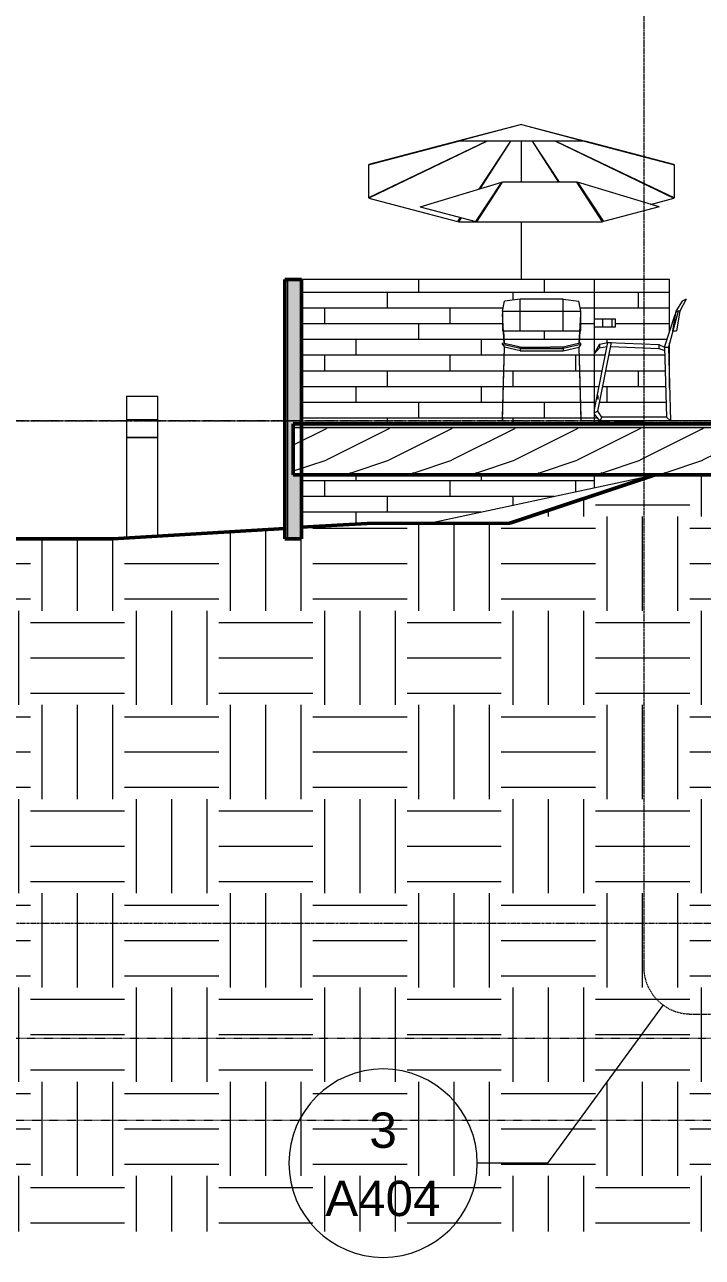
# Model space of a CAD drawing. Header units: inches. Extents: x -4168 to 1833, y -300 to 637.
# Drawn here: x -1006.3 to -833.5, y -213.1 to 101 of the extents above; entities that cross this region are included whole.
import ezdxf

# ---------------------------------------------------------------- set-up
doc = ezdxf.new("R2010")
doc.units = ezdxf.units.IN
doc.header["$MEASUREMENT"] = 0
for name, pattern in [('Aligning Line 1_8_', [0.25, 0.125, -0.125]), ('Dash Dot 3_16_', [0.3125, 0.1875, -0.0625, 0, -0.0625]), ('Grid Line 1_2_', [0.875, 0.5, -0.125, 0.125, -0.125])]:
    doc.linetypes.add(name, pattern=pattern)
for name, color, linetype, lineweight in [('0-5', 170, 'Continuous', 5), ('A-ANNO-SYMB', 150, 'Continuous', 9), ('A-ANNO-SYMB-1', 150, 'Dash Dot 3_16_', 9), ('A-FLOR-1', 8, 'Continuous', 5), ('A-FLOR-7', 192, 'Continuous', 50), ('A-FLOR-LEVL-1', 51, 'Grid Line 1_2_', 9), ('A-FLOR-MCUT', 51, 'Continuous', 13), ('A-FLOR-PATT-1', 8, 'Continuous', 9), ('A-WALL', 113, 'Continuous', 13), ('A-WALL-10', 113, 'Continuous', 50), ('A-WALL-3', 135, 'Continuous', 13), ('A-WALL-7', 23, 'Continuous', 5), ('A-WALL-8', 243, 'Continuous', 13), ('A-WALL-PATT-3', 55, 'Continuous', 9), ('C-TOPO', 7, 'Continuous', 9), ('C-TOPO-1', 55, 'Continuous', 9), ('C-TOPO-2', 7, 'Continuous', 50), ('E-LITE-EQPM-1', 55, 'Continuous', 9), ('G-ANNO-SYMB', 111, 'Aligning Line 1_8_', 9), ('G-IMPT', 8, 'Continuous', 9), ('L-SITE', 91, 'Continuous', 9), ('L-SITE-1', 250, 'Continuous', 9)]:
    doc.layers.add(name, color=color, linetype=linetype, lineweight=lineweight)
doc.styles.add('Arial', font='arial.ttf', dxfattribs={"height": 9})
pattern_1 = [(0, (-10964.796, 146.633), (24, 24), [24, -24]), (0, (-10964.796, 155.633), (24, 24), [24, -24]), (0, (-10964.796, 164.633), (24, 24), [24, -24]), (90, (-10961.796, 167.633), (-24, 24), [24, -24]), (90, (-10952.796, 167.633), (-24, 24), [24, -24]), (90, (-10943.796, 167.633), (-24, 24), [24, -24])]
pattern_2 = [(0, (-937.796, 0.8), (0, 4), []), (90, (-937.796, 0.8), (-8, 8), [4, -28]), (90, (-921.796, 4.8), (-8, 8), [4, -28])]

# ---------------------------------------------------------------- blocks, each defined once
blk = doc.blocks.new('CTR  - Topography_rvt-2-BUILDING SECTION - EAST_WEST AT RAMP - LOOKING SOUTH')
at = {"layer": 'C-TOPO'}
h = blk.add_hatch(dxfattribs=at)
h.set_pattern_fill('FP_27', color=256, style=0, pattern_type=2)
h.set_pattern_definition(pattern_1)
h.paths.add_polyline_path([(-12182.15, -206.54), (-12083.19, -206.54), (-12083.19, -146), (-12095.19, -146), (-12095.19, -134), (-12089.19, -134), (-12089.19, -13.75), (-12128.34, -13.75), (-12165.44, -26.08), (-12201.79, -26.1), (-12218.46, -27.1), (-12218.46, -30), (-12222.71, -30), (-12222.71, -27.36), (-12266.59, -30), (-12266.59, -206.54), (-12201.79, -206.54)], flags=0)
h = blk.add_hatch(dxfattribs=at)
h.set_pattern_fill('FP_27', color=256, style=0, pattern_type=2)
h.set_pattern_definition(pattern_1)
h.paths.add_polyline_path([(-12326.59, -206.54), (-12266.59, -206.54), (-12266.59, -30), (-12326.59, -30), (-12326.59, -114.84)], flags=0)
at = {"layer": 'C-TOPO-1'}
for p, q in [((-12088.69, 0), (-12124.46, 0)), ((-12142.46, 0), (-12143.79, 0)), ((-12121.17, -0.75), (-12143.79, 0)), ((-12143.79, 0), (-12135.19, -0.75)), ((-12143.79, -0.41), (-12139.37, -0.75)), ((-12186.39, -26.09), (-12128.56, -13.75)), ((-12165.44, -26.08), (-12128.34, -13.75)), ((-12222.71, -27.36), (-12266.59, -30)), ((-12201.79, -26.1), (-12218.46, -27.1)), ((-12201.79, -26.1), (-12202.84, -26.16)), ((-12165.44, -26.08), (-12201.79, -26.1)), ((-12165.44, -26.08), (-12165.73, -26.11)), ((-12317.07, -30), (-12266.59, -30))]:
    blk.add_line(p, q, dxfattribs=at)
at = {"layer": 'C-TOPO-2'}
for p, q in [((-12128.34, -13.75), (-12165.44, -26.08)), ((-12222.71, -27.36), (-12266.59, -30)), ((-12201.79, -26.1), (-12218.46, -27.1)), ((-12165.44, -26.08), (-12201.79, -26.1)), ((-12317.07, -30), (-12266.59, -30))]:
    blk.add_line(p, q, dxfattribs=at)
blk = doc.blocks.new('Outdoor Table01 - 02ZUTB01_dwg-1294291-BUILDING SECTION - EAST_WEST AT RAMP - LOOKING SOUTH')
at = {"layer": 'G-IMPT'}
for p, q in [((-12162.46, 75.5), (-12201.36, 65.31)), ((-12162.46, 75.5), (-12178.73, 71.26)), ((-12162.46, 75.5), (-12178.46, 71.29)), ((-12162.46, 75.5), (-12146.46, 71.29)), ((-12162.46, 75.5), (-12123.57, 65.31)), ((-12162.46, 75.5), (-12146.2, 71.26)), ((-12201.46, 65.24), (-12178.46, 71.29)), ((-12171.25, 71.29), (-12201.46, 56.82)), ((-12171.2, 71.29), (-12201.36, 56.75)), ((-12178.73, 71.26), (-12201.36, 65.31)), ((-12146.46, 71.29), (-12178.46, 71.29)), ((-12165.24, 71.29), (-12173.28, 59.07)), ((-12165.19, 71.29), (-12173.05, 59.14)), ((-12162.46, 60.88), (-12162.46, 71.29)), ((-12162.46, 60.88), (-12162.46, 71.29)), ((-12159.74, 71.29), (-12153, 60.88)), ((-12159.69, 71.29), (-12152.84, 60.88)), ((-12153.73, 71.29), (-12123.57, 56.75)), ((-12153.68, 71.29), (-12123.46, 56.82)), ((-12146.46, 71.29), (-12123.46, 65.24)), ((-12123.57, 65.31), (-12146.2, 71.26)), ((-12201.46, 65.24), (-12201.46, 56.82)), ((-12123.46, 56.82), (-12123.46, 65.24)), ((-12201.36, 56.75), (-12178.73, 50.8)), ((-12129.53, 55.18), (-12123.57, 56.75)), ((-12178.04, 51.84), (-12178.73, 50.8)), ((-12177.81, 51.78), (-12178.46, 50.77)), ((-12178.46, 50.77), (-12173.79, 50.77)), ((-12162.46, 49.5), (-12162.46, 50.77)), ((-12162.46, 49.5), (-12162.46, 50.77)), ((-12142.45, 51.78), (-12142.22, 51.84)), ((-12162.46, 36), (-12162.46, 49.5)), ((-12162.46, 36), (-12162.46, 49.5)), ((-12121.48, 30.5), (-12123.09, 28)), ((-12120.48, 31), (-12122.09, 28)), ((-12120.48, 31), (-12121.48, 30.5)), ((-12143.79, 26), (-12141.68, 26)), ((-12141.68, 26), (-12139.28, 26)), ((-12141.68, 24), (-12141.68, 26)), ((-12139.28, 26), (-12138.46, 26)), ((-12139.28, 24), (-12139.28, 26)), ((-12138.46, 24), (-12138.46, 26)), ((-12125.96, 18.83), (-12123.24, 27.15)), ((-12122.46, 28), (-12124.96, 18.83)), ((-12123.09, 28), (-12123.96, 23)), ((-12123.22, 27.21), (-12122.96, 28)), ((-12122.96, 28), (-12123.09, 28)), ((-12122.96, 28), (-12122.46, 28)), ((-12122.09, 28), (-12122.96, 23)), ((-12122.09, 28), (-12122.46, 28)), ((-12143.79, 24), (-12141.68, 24)), ((-12141.68, 24), (-12139.28, 24)), ((-12139.28, 24), (-12138.46, 24)), ((-12123.96, 23), (-12123.9, 23)), ((-12123.83, 23), (-12122.96, 23)), ((-12143.79, 2.9), (-12140.46, 20)), ((-12142.59, 19.59), (-12143.38, 18.07)), ((-12142.96, 2.5), (-12139.46, 20)), ((-12142.59, 19.59), (-12140.46, 20)), ((-12142.59, 19.59), (-12142.59, 18.59)), ((-12142.59, 18.59), (-12140.67, 18.96)), ((-12140.46, 20), (-12139.46, 20)), ((-12140.46, 20), (-12127.46, 19.48)), ((-12139.67, 18.97), (-12127.46, 18.48)), ((-12127.46, 19.48), (-12125.96, 18.83)), ((-12127.46, 19.48), (-12127.46, 18.48)), ((-12142.59, 18.59), (-12143.79, 17.17)), ((-12143.38, 18.07), (-12143.79, 17.24)), ((-12127.46, 18.48), (-12125.94, 17.98)), ((-12125.96, 18.83), (-12125.46, 1)), ((-12125.96, 18.83), (-12124.96, 18.83)), ((-12124.96, 18.83), (-12124.46, 0)), ((-12142.96, 6.5), (-12142.96, 5.5)), ((-12142.96, 2.5), (-12143.79, 2.09)), ((-12142.46, 0), (-12143.79, 1.77)), ((-12141.96, 1), (-12142.96, 2.5)), ((-12141.96, 1), (-12142.46, 0)), ((-12124.46, 0), (-12142.46, 0)), ((-12125.46, 1), (-12141.96, 1)), ((-12124.46, 0), (-12125.46, 1))]:
    blk.add_line(p, q, dxfattribs=at)
blk = doc.blocks.new('Outdoor Table01 - Outdoor Table01-1294297-BUILDING SECTION - EAST_WEST AT RAMP - LOOKING SOUTH')
blk.add_blockref('Outdoor Table01 - 02ZUTB01_dwg-1294291-BUILDING SECTION - EAST_WEST AT RAMP - LOOKING SOUTH', (0, 0))
blk = doc.blocks.new('Outdoor Table01 - 02ZUTB01_dwg-V69-BUILDING SECTION - EAST_WEST AT RAMP - LOOKING SOUTH')
at = {"layer": 'G-IMPT'}
for p, q in [((-12188.21, 54.52), (-12167.44, 60.85)), ((-12174.05, 50.8), (-12167.44, 60.85)), ((-12173.79, 50.77), (-12167.25, 60.88)), ((-12148.33, 60.88), (-12167.25, 60.88)), ((-12141.79, 50.77), (-12148.33, 60.88)), ((-12127.37, 54.52), (-12148.14, 60.85)), ((-12148.14, 60.85), (-12141.53, 50.8)), ((-12188.21, 54.52), (-12174.05, 50.8)), ((-12127.37, 54.52), (-12141.53, 50.8)), ((-12173.79, 50.77), (-12141.79, 50.77)), ((-12167.29, 28), (-12166.79, 30.5)), ((-12162.79, 31), (-12166.79, 30.5)), ((-12151.79, 31), (-12162.79, 31)), ((-12162.79, 28), (-12162.79, 31)), ((-12151.79, 31), (-12147.79, 30.5)), ((-12151.79, 28), (-12151.79, 31)), ((-12147.29, 28), (-12147.79, 30.5)), ((-12167.29, 28), (-12167.29, 23)), ((-12167.29, 28), (-12162.79, 28)), ((-12166.84, 19.74), (-12167.25, 27.21)), ((-12162.79, 23), (-12162.79, 28)), ((-12162.79, 28), (-12151.79, 28)), ((-12151.79, 23), (-12151.79, 28)), ((-12151.79, 28), (-12147.29, 28)), ((-12147.74, 19.74), (-12147.33, 27.21)), ((-12147.29, 23), (-12147.29, 28)), ((-12167.29, 23), (-12162.79, 23)), ((-12167.02, 23), (-12166.84, 19.74)), ((-12162.79, 23), (-12151.79, 23)), ((-12151.79, 23), (-12147.29, 23)), ((-12147.56, 23), (-12147.74, 19.74)), ((-12164.14, 19.14), (-12167.29, 19.84)), ((-12167.29, 19.48), (-12167.29, 19.84)), ((-12167.29, 19.48), (-12166.79, 18.83)), ((-12162.79, 18.48), (-12167.29, 19.48)), ((-12162.79, 18.84), (-12164.14, 19.14)), ((-12148.64, 19.54), (-12151.79, 18.84)), ((-12147.29, 19.48), (-12151.79, 18.48)), ((-12147.29, 19.84), (-12148.64, 19.54)), ((-12147.29, 19.48), (-12147.79, 18.83)), ((-12147.29, 19.48), (-12147.29, 19.84)), ((-12167.29, 1), (-12166.79, 18.83)), ((-12167.29, 0), (-12166.79, 18.83)), ((-12167.29, 1), (-12166.79, 18.83)), ((-12162.79, 17.83), (-12166.79, 18.83)), ((-12162.79, 18.84), (-12155.1, 18.84)), ((-12162.79, 18.48), (-12162.79, 18.84)), ((-12162.79, 18.48), (-12151.79, 18.48)), ((-12162.79, 18.48), (-12162.79, 17.83)), ((-12162.79, 17.83), (-12151.79, 17.83)), ((-12151.79, 18.84), (-12155.1, 18.84)), ((-12151.79, 18.48), (-12151.79, 18.84)), ((-12151.79, 17.83), (-12147.79, 18.83)), ((-12151.79, 18.48), (-12151.79, 17.83)), ((-12147.79, 18.83), (-12147.29, 1)), ((-12147.79, 18.83), (-12147.29, 0)), ((-12147.79, 18.83), (-12147.29, 1)), ((-12167.29, 0.69), (-12167.29, 1)), ((-12167.29, 1), (-12167.29, 0)), ((-12167.29, 0.69), (-12167.29, 0)), ((-12147.29, 0.69), (-12147.29, 1)), ((-12147.29, 1), (-12147.29, 0)), ((-12147.29, 0.69), (-12147.29, 0))]:
    blk.add_line(p, q, dxfattribs=at)
blk = doc.blocks.new('Outdoor Table01 - Outdoor Table01-V70-BUILDING SECTION - EAST_WEST AT RAMP - LOOKING SOUTH')
blk.add_blockref('Outdoor Table01 - 02ZUTB01_dwg-V69-BUILDING SECTION - EAST_WEST AT RAMP - LOOKING SOUTH', (0, 0))
blk = doc.blocks.new('Pathway_Cooper_McGraw-Edison _BSC-BRC_Round - Pathway_Cooper_McGraw-Edison _BSC-BRC_Round-2028611-BUILDING SECTION - EAST_WEST AT RAMP - LOOKING SOUTH')
at = {"layer": 'E-LITE-EQPM-1'}
for p, q in [((-12263.08, 6.28), (-12263.08, 0.28)), ((-12263.08, 6.28), (-12259.08, 6.28)), ((-12259.08, 6.28), (-12255.08, 6.28)), ((-12255.08, 0.28), (-12255.08, 6.28)), ((-12259.08, 0.28), (-12263.08, 0.28)), ((-12263.08, 0.28), (-12263.08, -4.22)), ((-12263.08, 0.28), (-12259.08, 0.28)), ((-12255.08, 0.28), (-12259.08, 0.28)), ((-12259.08, 0.28), (-12255.08, 0.28)), ((-12255.08, -4.22), (-12255.08, 0.28)), ((-12259.08, -4.22), (-12263.08, -4.22)), ((-12263.08, -4.22), (-12263.08, -29.72)), ((-12263.08, -4.22), (-12259.08, -4.22)), ((-12255.08, -4.22), (-12259.08, -4.22)), ((-12259.08, -4.22), (-12255.08, -4.22)), ((-12255.08, -29.31), (-12255.08, -4.22)), ((-12261.93, -29.72), (-12263.08, -29.72))]:
    blk.add_line(p, q, dxfattribs=at)
blk = doc.blocks.new('Section - Callout Head-565430-BUILDING SECTION - EAST_WEST AT RAMP - LOOKING SOUTH')
at = {"layer": 'A-ANNO-SYMB'}
for start, end in [(360, 180), (180, 360)]:
    blk.add_arc((-12197.7, -189.1), 24, start, end, dxfattribs=at)

msp = doc.modelspace()

# ---------------------------------------------------------------- hatches: boundary and pattern name
at = {"layer": 'A-FLOR-1'}
msp.add_hatch(color=256, dxfattribs=at).paths.add_polyline_path([(-805.9348, -1.75), (-804.3964, -1.717), (-804.3964, -0.75), (-935.6714, -0.75), (-935.6714, -1.75), (-807.0812, -1.75)], flags=0)
at = {"layer": 'A-FLOR-PATT-1'}
h = msp.add_hatch(dxfattribs=at)
h.set_pattern_fill('FP_23', color=256, style=0, pattern_type=2)
h.set_pattern_definition([(216.87, (324.395, 162.627), (47.980943, 31.987086), [7.997, -71.971]), (206.565, (333.991, 157.829), (-15.993714, -15.994133), [17.881, -17.881]), (198.435, (333.991, 149.832), (-31.98674, -15.99388), [10.115, -40.461])])
h.paths.add_polyline_path([(-877.578, -13.75), (-804.3964, -13.75), (-804.3964, -1.75), (-937.7964, -1.75), (-937.7964, -13.75), (-920.6333, -13.75)], flags=0)
at = {"layer": 'A-WALL-7'}
msp.add_hatch(color=256, dxfattribs=at).paths.add_polyline_path([(-939.1714, -30), (-939.1714, 36), (-939.9214, 36), (-939.9214, -30)], flags=0)
at = {"layer": 'A-WALL-8'}
msp.add_hatch(color=256, dxfattribs=at).paths.add_polyline_path([(-935.6714, -30), (-935.6714, -13.75), (-937.7964, -13.75), (-937.7553, -1.75), (-935.6714, -1.75), (-935.6714, 36), (-939.1714, 36), (-939.1714, -30)], flags=0)
at = {"layer": 'A-WALL-PATT-3'}
h = msp.add_hatch(dxfattribs=at)
h.set_pattern_fill('FP_33', color=256, style=0, pattern_type=2)
h.set_pattern_definition(pattern_2)
h.paths.add_polyline_path([(-935.6714, -27.1032), (-918.9922, -26.0992), (-903.5563, -26.0829), (-860.9964, -17.0005), (-860.9964, -13.75), (-935.6714, -13.75), (-935.6714, -26.1067)], flags=0)
h.paths.add_polyline_path([(-935.6714, -0.75), (-860.9964, -0.75), (-860.9964, 36), (-935.6714, 36), (-935.6714, 22.7045)], flags=0)
h.paths.add_polyline_path([(-884.4964, 0), (-884.4964, 1), (-884.1979, 11.2425)], flags=0)
h.paths.add_polyline_path([(-877.578, 17.8295), (-879.9964, 17.8295), (-883.9964, 18.8295), (-884.4964, 19.4798), (-884.4964, 19.8434), (-879.9964, 18.8434), (-868.9964, 18.8434), (-864.4964, 19.8434), (-864.4964, 19.4798), (-864.9964, 18.8295), (-868.9964, 17.8295), (-876.4334, 17.8295)], flags=0)
h.paths.add_polyline_path([(-877.578, 23), (-884.4964, 23), (-884.4964, 28), (-883.9964, 30.5), (-879.9964, 31), (-868.9964, 31), (-864.9964, 30.5), (-864.4964, 28), (-864.4964, 23), (-868.9964, 23)], flags=0)
h = msp.add_hatch(dxfattribs=at)
h.set_pattern_fill('FP_33', color=256, style=0, pattern_type=2)
h.set_pattern_definition(pattern_2)
h.paths.add_polyline_path([(-859.6714, 0), (-860.9964, 1.7667), (-860.9961, 0), (-860.1714, 0)], flags=0)
h.paths.add_polyline_path([(-842.6714, 1), (-843.1714, 17.9921), (-844.6714, 18.4798), (-856.8777, 18.9682), (-860.1714, 2.5), (-859.1714, 1), (-843.1714, 1)], flags=0)
h.paths.add_polyline_path([(-860.9964, 2.9), (-857.8735, 18.9607), (-859.8015, 18.5852), (-860.9964, 17.1711), (-860.9964, 10.1502)], flags=0)
h.paths.add_polyline_path([(-841.8965, 8.4777), (-841.8967, 19.8372), (-842.1714, 18.8295), (-841.8967, 8.4847)], flags=0)
h.paths.add_polyline_path([(-860.9964, 17.2442), (-859.8015, 19.5852), (-857.6714, 20), (-856.6714, 19.96), (-844.6714, 19.4798), (-843.1714, 18.8295), (-841.8965, 22.7266), (-841.8965, 36), (-860.9964, 36), (-860.9964, 26), (-855.6714, 26), (-855.6714, 24), (-860.9964, 24), (-860.9964, 17.7929)], flags=0)

# ---------------------------------------------------------------- linework, layer by layer
at = {"layer": 'A-ANNO-SYMB'}
for p, q in [((-843.5641, -148.803), (-872.9734, -189.1032)), ((-872.9734, -189.1032), (-890.9099, -189.1032))]:
    msp.add_line(p, q, dxfattribs=at)
at = {"layer": 'A-ANNO-SYMB-1'}
for p, q in [((-848.4903, 433.0263), (-848.4903, -139.1096)), ((-836.4903, -151.1096), (-782.017, -151.1096))]:
    msp.add_line(p, q, dxfattribs=at)
msp.add_arc((-836.4903, -139.1096), 12, 180, 270, dxfattribs=at)
at = {"layer": 'A-FLOR-7'}
for p, q in [((-805.8964, -0.75), (-937.7964, -0.75)), ((-937.7964, -0.75), (-937.7964, -13.75)), ((-937.7964, -13.75), (-806.3964, -13.75))]:
    msp.add_line(p, q, dxfattribs=at)
at = {"layer": 'A-FLOR-LEVL-1'}
for p, q in [((-1101.901, 0), (1674.0755, 0)), ((-1101.901, -128), (1674.0755, -128))]:
    msp.add_line(p, q, dxfattribs=at)
at = {"layer": 'A-FLOR-MCUT'}
msp.add_line((-804.3964, -1.75), (-937.7964, -1.75), dxfattribs=at)
at = {"layer": 'A-WALL'}
msp.add_line((-939.1714, -30), (-939.1714, 36), dxfattribs=at)
at = {"layer": 'A-WALL-10'}
for p, q in [((-935.6714, 36), (-939.9214, 36)), ((-939.9214, 36), (-939.9214, -30)), ((-935.6714, -30), (-935.6714, 36)), ((-939.9214, -30), (-935.6714, -30))]:
    msp.add_line(p, q, dxfattribs=at)
at = {"layer": 'A-WALL-3'}
for p, q in [((-841.8965, 36), (-935.6714, 36)), ((-860.9964, -0.75), (-860.9964, 36)), ((-841.8965, 22.7266), (-841.8965, 36)), ((-841.8965, 8.4777), (-841.8965, 19.8379)), ((-860.9964, -17.0005), (-860.9964, -13.75))]:
    msp.add_line(p, q, dxfattribs=at)
at = {"layer": 'G-ANNO-SYMB'}
for p, q in [((1576.5784, 0), (-1178.9656, 0)), ((1576.5527, -157.3105), (-1178.9656, -157.3105)), ((1576.5784, -178.2392), (-1178.9656, -178.2392))]:
    msp.add_line(p, q, dxfattribs=at)

# ---------------------------------------------------------------- block references
at = {"layer": '0-5'}
msp.add_blockref('CTR  - Topography_rvt-2-BUILDING SECTION - EAST_WEST AT RAMP - LOOKING SOUTH', (11282.793, 0), dxfattribs=at)
at = {"layer": 'A-ANNO-SYMB'}
msp.add_blockref('Section - Callout Head-565430-BUILDING SECTION - EAST_WEST AT RAMP - LOOKING SOUTH', (11282.793, 0), dxfattribs=at)
at = {"layer": 'E-LITE-EQPM-1'}
msp.add_blockref('Pathway_Cooper_McGraw-Edison _BSC-BRC_Round - Pathway_Cooper_McGraw-Edison _BSC-BRC_Round-2028611-BUILDING SECTION - EAST_WEST AT RAMP - LOOKING SOUTH', (11282.793, 0), dxfattribs=at)
at = {"layer": 'L-SITE'}
msp.add_blockref('Outdoor Table01 - Outdoor Table01-V70-BUILDING SECTION - EAST_WEST AT RAMP - LOOKING SOUTH', (11282.793, 0), dxfattribs=at)
at = {"layer": 'L-SITE-1'}
msp.add_blockref('Outdoor Table01 - Outdoor Table01-1294297-BUILDING SECTION - EAST_WEST AT RAMP - LOOKING SOUTH', (11282.793, 0), dxfattribs=at)

# ---------------------------------------------------------------- texts
at = {"layer": 'A-ANNO-SYMB', "char_height": 9, "attachment_point": 1, "style": 'Arial'}
for s, insert, width in [('3', (-918.3998, -176.204), 8.484), ('A404', (-929.6439, -193.5882), 35.754)]:
    msp.add_mtext(s, dxfattribs=dict(at, insert=insert, width=width))

doc.saveas('drawing.dxf')
